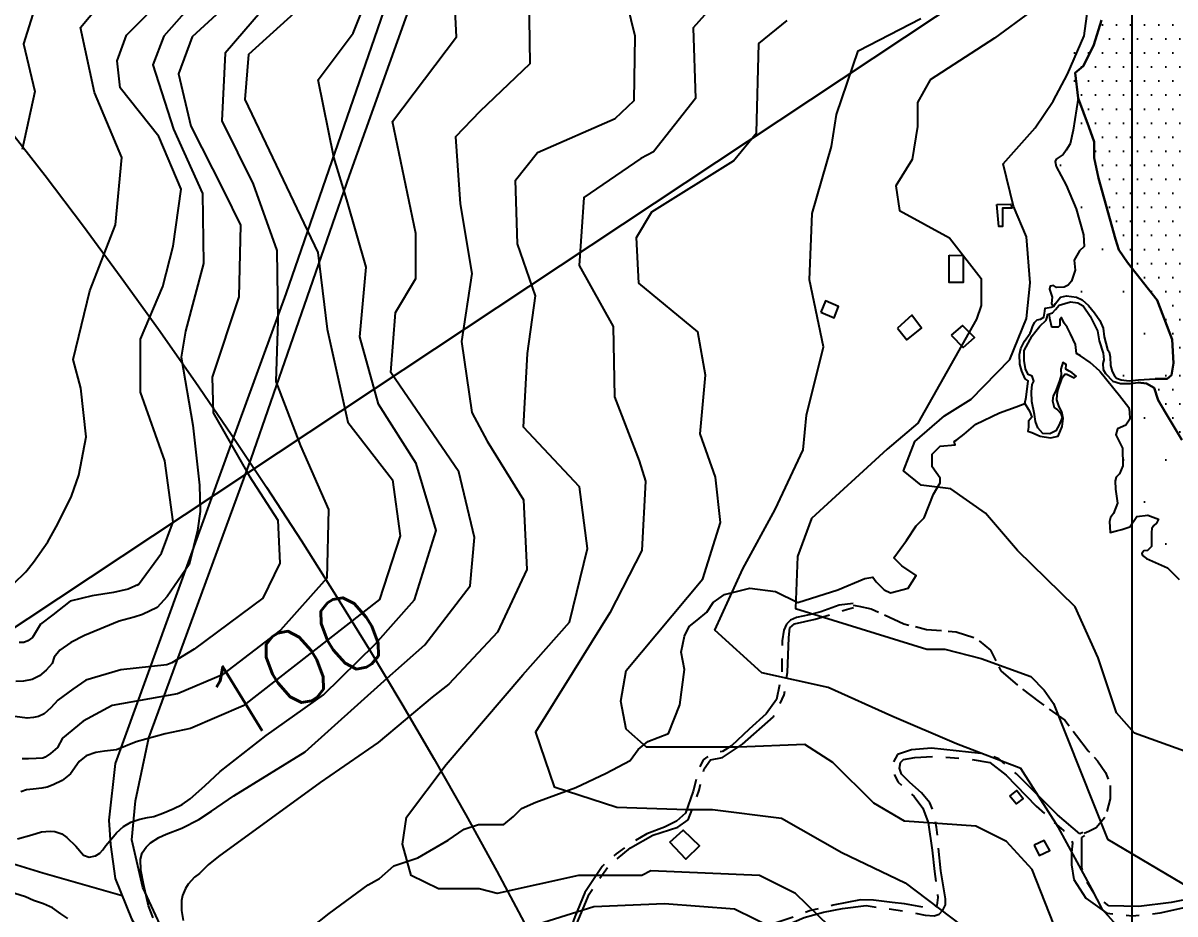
# Model space of a CAD drawing. Header units: millimetres. Extents: x 548366 to 1117317, y 7446967 to 14899125.
# Drawn here: x 556733 to 557384, y 7456818 to 7457322 of the extents above; entities that cross this region are included whole.
import ezdxf
from ezdxf.enums import TextEntityAlignment as Align

# ---------------------------------------------------------------- set-up
doc = ezdxf.new("R2010")
doc.units = ezdxf.units.MM
doc.header["$MEASUREMENT"] = 0
doc.linetypes.add('CAMINHO', pattern=[3.75, 3, -0.75])
doc.linetypes.add('ESTR-TERRA', pattern=[1, 0.7, -0.1, 0.1, -0.1])
for name, color, linetype in [('AUTO_ESTRADA', 224, 'Continuous'), ('CAMINHO', 1, 'CAMINHO'), ('CURVA_INTERMEDIÁRIA', 32, 'Continuous'), ('CURVA_MESTRA', 36, 'Continuous'), ('EDIFICAÇÃO', 7, 'Continuous'), ('HACHURA_OCEANO', 131, 'Continuous'), ('MALHA_TM', 8, 'Continuous'), ('OCEANO', 5, 'Continuous'), ('PRAIA', 7, 'Continuous'), ('RADIAIS', 222, 'Continuous'), ('RIO_PERMANENTE', 4, 'Continuous'), ('RUA_S_PAV', 2, 'ESTR-TERRA'), ('TXT_CURVA_MESTRA', 7, 'Continuous')]:
    doc.layers.add(name, color=color, linetype=linetype)
doc.styles.add('ROMANS', font='romans.shx')
pattern_1 = [(0, (0, 0), (11.90625, 23.8125), [0, -23.8125])]
pattern_2 = [(0, (0, 0), (3.96875, 7.9375), [0, -7.9375])]

msp = doc.modelspace()

# ---------------------------------------------------------------- hatches: boundary and pattern name
at = {"layer": 'HACHURA_OCEANO', "ltscale": 0.5}
h = msp.add_hatch(dxfattribs=at)
h.set_pattern_fill('DOTS', color=256, scale=5, style=0)
h.set_pattern_definition(pattern_2)
h.paths.add_polyline_path([(557335.01, 7457312.61), (557326.54, 7457306.57), (557325.33, 7457305.36), (557325.33, 7457295.69), (557329.65, 7457279.53), (557335.71, 7457263.2), (557338.73, 7457254.74), (557338.73, 7457245.67), (557341.16, 7457234.18), (557350.84, 7457199.72), (557352.66, 7457193.67), (557357.5, 7457186.41), (557365, 7457177.05), (557365, 7457411.49), (557361.05, 7457407.54), (557357.41, 7457402.7), (557353.18, 7457401.49), (557350.75, 7457401.49), (557343.49, 7457394.24), (557341.07, 7457388.8), (557339.86, 7457382.15), (557340.46, 7457373.68), (557340.46, 7457370.66), (557341.67, 7457367.03), (557342.88, 7457362.8), (557344.09, 7457359.77), (557344.7, 7457342.24), (557346.52, 7457335.59), (557346.52, 7457328.94), (557342.88, 7457323.5)])
h = msp.add_hatch(dxfattribs=at)
h.set_pattern_fill('DOTS', color=256, scale=5, style=0)
h.set_pattern_definition(pattern_2)
h.paths.add_polyline_path([(557368.51, 7457415), (557365, 7457411.49), (557365, 7457177.05), (557374.45, 7457165.25), (557382.93, 7457142.88), (557383.53, 7457129.58), (557382.55, 7457122.82), (557379.98, 7457120.62), (557373.16, 7457120.67), (557365, 7457120.14), (557365, 7457118.52), (557368.4, 7457118.09), (557372.64, 7457115.67), (557374.95, 7457108.57), (557379.19, 7457101.31), (557388.27, 7457086.2), (557390.69, 7457077.13), (557392.5, 7457062.01), (557393.11, 7457044.48), (557393.71, 7457036.01), (557398.56, 7457021.5), (557402.8, 7457002.76), (557404.61, 7456993.69), (557413.09, 7456974.95), (557420.5, 7456958.28), (557436.84, 7456933.49), (557446.53, 7456921.4), (557451.98, 7456920.79), (557456.22, 7456921.4), (557462.88, 7456925.03), (557467.72, 7456929.26), (557476.19, 7456929.86), (557481.04, 7456928.05), (557481.04, 7456921.4), (557479.22, 7456917.17), (557474.98, 7456915.35), (557471.96, 7456915.35), (557471.78, 7456915), (557748.76, 7456915), (557755.06, 7456918.54), (557764.14, 7456924.59), (557767.77, 7456930.63), (557769.59, 7456935.47), (557778.06, 7456938.49), (557784.72, 7456943.93), (557792.59, 7456953), (557803.49, 7456959.05), (557809.54, 7456963.89), (557824.07, 7456969.93), (557833.15, 7456977.19), (557841.63, 7456982.63), (557848.71, 7456982.97), (557853.55, 7456983.58), (557857.79, 7456985.39), (557860.82, 7456988.42), (557863.24, 7456993.25), (557865, 7456993.55), (557865, 7457415)])
at = {"layer": 'PRAIA', "ltscale": 0.5}
h = msp.add_hatch(dxfattribs=at)
h.set_pattern_fill('DOTS', color=40, scale=15, style=0)
h.set_pattern_definition(pattern_1)
h.paths.add_polyline_path([(557332.7, 7457202.1), (557332.98, 7457195.63), (557330.45, 7457193.09), (557327.35, 7457187.75), (557327.91, 7457182.12), (557325.94, 7457175.93), (557323.97, 7457173.68), (557321.71, 7457172.56), (557317.49, 7457172.27), (557315.8, 7457173.4), (557313.83, 7457173.12), (557313.54, 7457171.43), (557314.95, 7457166.93), (557314.67, 7457163.27), (557315.3, 7457161.59), (557315.83, 7457161.79), (557316.93, 7457163.26), (557319.69, 7457166.92), (557322.99, 7457167.66), (557328.68, 7457166.92), (557331.98, 7457165.46), (557335.47, 7457162.16), (557338.96, 7457157.94), (557341.9, 7457153.73), (557343.73, 7457149.33), (557344.47, 7457144.38), (557346.2, 7457137.3), (557347.3, 7457136.01), (557347.85, 7457133.08), (557348.04, 7457128.31), (557348.96, 7457124.83), (557350.24, 7457122.45), (557351.34, 7457120.98), (557354.09, 7457120.07), (557358.5, 7457119.52), (557363.82, 7457120.07), (557365, 7457120.14), (557365, 7457177.05), (557357.5, 7457186.41), (557352.66, 7457193.67), (557350.84, 7457199.72), (557341.16, 7457234.18), (557338.73, 7457245.67), (557338.73, 7457254.74), (557335.71, 7457263.2), (557329.65, 7457279.53), (557326.79, 7457261.29), (557325.1, 7457253.69), (557322.84, 7457250.04), (557321.15, 7457247.5), (557317.21, 7457244.97), (557316.65, 7457243.57), (557317.21, 7457240.75), (557322.84, 7457230.34), (557328.48, 7457216.84)])
h.paths.add_polyline_path([(557374.45, 7457165.25), (557365, 7457177.05), (557365, 7457120.14), (557373.16, 7457120.67), (557379.98, 7457120.62), (557382.55, 7457122.82), (557383.53, 7457129.58), (557382.93, 7457142.88)])
h = msp.add_hatch(dxfattribs=at)
h.set_pattern_fill('DOTS', color=40, scale=15, style=0)
h.set_pattern_definition(pattern_1)
h.paths.add_polyline_path([(557365, 7457118.52), (557363.56, 7457118.7), (557359.26, 7457118.1), (557353.67, 7457118.1), (557349.35, 7457119.37), (557345.21, 7457123.68), (557343.85, 7457126.05), (557343.63, 7457129.36), (557344.22, 7457131.51), (557343.83, 7457135.22), (557341.48, 7457142.24), (557340.7, 7457147.9), (557336.4, 7457156.1), (557332.49, 7457161.95), (557329.56, 7457163.71), (557325.26, 7457164.3), (557319.01, 7457162.35), (557316.86, 7457160), (557315.1, 7457158.05), (557313.54, 7457157.47), (557313.24, 7457157.37), (557313.79, 7457154.03), (557314.72, 7457149.86), (557318.44, 7457149.86), (557319.36, 7457150.79), (557319.36, 7457154.03), (557320.29, 7457155.42), (557321.69, 7457152.18), (557323.54, 7457149.86), (557325.4, 7457146.15), (557328.18, 7457140.12), (557328.65, 7457135.02), (557330.97, 7457133.63), (557336.54, 7457129.92), (557342.02, 7457125.1), (557353, 7457111.32), (557358.35, 7457104.56), (557358.64, 7457102.03), (557358.92, 7457097.81), (557356.66, 7457094.44), (557351.88, 7457092.47), (557351.03, 7457089.09), (557354.69, 7457081.49), (557355.04, 7457071.48), (557353.07, 7457066.98), (557351.09, 7457065.01), (557350.53, 7457063.04), (557350.81, 7457058.26), (557351.94, 7457050.38), (557349.69, 7457044.47), (557348, 7457042.22), (557347.43, 7457039.97), (557347.71, 7457033.78), (557351.38, 7457034.63), (557354.47, 7457035.47), (557358.98, 7457036.88), (557362.93, 7457042.78), (557365, 7457043.07)])
h.paths.add_polyline_path([(557365, 7457043.07), (557369.12, 7457043.63), (557375.04, 7457041.38), (557373.91, 7457039.13), (557372.5, 7457037.72), (557371.38, 7457036.03), (557371.09, 7457033.78), (557371.09, 7457025.9), (557368.84, 7457023.65), (557366.87, 7457023.37), (557365.74, 7457021.97), (557366.02, 7457020.84), (557368.28, 7457019.15), (557380.15, 7457013.86), (557386.91, 7457007.11), (557390.29, 7456999.23), (557392.82, 7456990.23), (557395.36, 7456968.28), (557399.3, 7456959.28), (557406.63, 7456945.49), (557414.51, 7456935.93), (557424.41, 7456925.94), (557425.53, 7456922), (557425.81, 7456917.78), (557425.56, 7456915), (557450.92, 7456915), (557452.01, 7456916.09), (557451.98, 7456920.79), (557446.53, 7456921.4), (557436.84, 7456933.49), (557420.5, 7456958.28), (557413.09, 7456974.95), (557404.61, 7456993.69), (557402.8, 7457002.76), (557398.56, 7457021.5), (557393.71, 7457036.01), (557393.11, 7457044.48), (557392.5, 7457062.01), (557390.69, 7457077.13), (557388.27, 7457086.2), (557379.19, 7457101.31), (557374.95, 7457108.57), (557372.64, 7457115.67), (557368.4, 7457118.09), (557365, 7457118.52)])

# ---------------------------------------------------------------- linework, layer by layer
at = {"layer": 'AUTO_ESTRADA', "ltscale": 2.5, "flags": 128}
for points in [[(557065.61, 7456738.9), (557031.29, 7456744.1), (557010.3, 7456749.03), (556972.03, 7456753.96), (556927.58, 7456756.43), (556889.31, 7456760.12), (556863.39, 7456768.75), (556844.87, 7456779.85), (556825.12, 7456794.65), (556810.3, 7456811.91), (556800.42, 7456832.87), (556794.25, 7456860), (556796.37, 7456881.93), (556803.77, 7456917.69), (556861.8, 7457075.51), (556917.35, 7457235.8), (556981.67, 7457415.39)], [(556964.27, 7457408.77), (556881.41, 7457168.84), (556850.21, 7457083.61), (556784.86, 7456903.11), (556781.19, 7456871.03), (556782.11, 7456857.29), (556784.86, 7456838.04), (556794.04, 7456815.13), (556804.13, 7456797.72), (556817.89, 7456783.06), (556831.66, 7456772.06), (556850.01, 7456760.15), (556872.95, 7456750.99), (556900.47, 7456744.57), (556953.07, 7456740)]]:
    msp.add_lwpolyline(points, dxfattribs=at)
at = {"layer": 'CAMINHO', "ltscale": 5, "flags": 128}
msp.add_lwpolyline([(557202.3, 7456992.59), (557205.63, 7456992), (557212.57, 7456990.67), (557231.09, 7456982.09), (557243.85, 7456978.96), (557260.57, 7456977.61), (557271.86, 7456973.99), (557279.99, 7456967.22), (557285.87, 7456955.48), (557297.61, 7456945.55), (557307.55, 7456937.88), (557322.22, 7456927.55), (557328.78, 7456918.91), (557335.33, 7456910.27), (557340.7, 7456904.61), (557345.17, 7456898.06), (557347.85, 7456891.2), (557347.85, 7456883.16), (557345.17, 7456873.03), (557339.81, 7456866.78), (557335.63, 7456864.69), (557332.81, 7456863.26)], dxfattribs=at)
at = {"layer": 'CURVA_INTERMEDIÁRIA'}
for points, elevation in [([(556797.33, 7457003.87), (556798, 7457004.27), (556811.08, 7457022.14), (556817.53, 7457039.83), (556812.93, 7457074.24), (556799.15, 7457113.24), (556799.15, 7457143.06), (556811.78, 7457172.89), (556817.53, 7457195.83), (556822.12, 7457227.94), (556809.49, 7457257.76), (556787.66, 7457285.29), (556785.91, 7457300.51), (556791.11, 7457315.12), (556837.22, 7457361.67)], 140), ([(556729.5, 7456860.45), (556737.63, 7456862.8), (556743.01, 7456864.36), (556748, 7456864.76), (556750.64, 7456864.66), (556754.56, 7456863.39), (556757.49, 7456861.24), (556762.58, 7456856.35), (556766.89, 7456851.26), (556770.11, 7456850.04), (556773.73, 7456850.8), (556776.01, 7456852.32), (556777.72, 7456854.22), (556779.43, 7456856.69), (556782.81, 7456860.75), (556785.55, 7456863.79), (556789.47, 7456867.5), (556793.67, 7456869.95), (556798.76, 7456871.61), (556803.07, 7456872.59), (556806.59, 7456873.17), (556811.78, 7456875.03), (556817.65, 7456877.48), (556822.74, 7456879.82), (556827.26, 7456883.18), (556835.51, 7456890.52), (556844.21, 7456898.65), (556870.21, 7456918.84), (556902.7, 7456941.92), (556931.82, 7456970.59), (556954.09, 7456995.67), (556966.42, 7457034.96), (556955.08, 7457072.76), (556933.77, 7457106.44), (556923.19, 7457144.52), (556926.78, 7457183.86), (556915.83, 7457222.02), (556908.44, 7457246.11), (556899.65, 7457289.9), (556919.39, 7457316.2), (556935.18, 7457355.66)], 90), ([(556866.64, 7457349.44), (556828.38, 7457314.21), (556820.61, 7457293.32), (556827.63, 7457263.66), (556846.16, 7457227.24), (556855.73, 7457207.54), (556854.66, 7457167.1), (556839.71, 7457121.72), (556840.31, 7457101.42), (556860.64, 7457065.9), (556876.78, 7457040.83), (556877.97, 7457016.35), (556868.41, 7456996.64), (556829.55, 7456967.69), (556816.76, 7456960.01), (556814.02, 7456958.92), (556788.06, 7456955.99), (556768.2, 7456950.32), (556760.82, 7456945.22), (556752.31, 7456938.94), (556748.4, 7456934.64), (556744.68, 7456931.12), (556741.45, 7456929.65), (556738.61, 7456929.06), (556734.89, 7456928.77), (556728.04, 7456929.75)], 120), ([(556806.3, 7456815.78), (556803.69, 7456822.66), (556800.76, 7456835.08), (556799.3, 7456842.8), (556799.2, 7456849.05), (556800.14, 7456852.6), (556802.23, 7456855.84), (556804.84, 7456858.13), (556809.53, 7456861.26), (556813.7, 7456863.16), (556822.54, 7456866.55), (556832.04, 7456871.33), (556839.37, 7456876.15), (556851.88, 7456884.8), (556892.27, 7456909.77), (556937, 7456949.78), (556960.02, 7456970.25), (556985.61, 7457003.5), (556988.17, 7457030.99), (556979.21, 7457068.06), (556940.81, 7457124.31), (556943.37, 7457158.18), (556954.89, 7457177.36), (556954.89, 7457202.93), (556941.76, 7457266.23), (556977.93, 7457314.14), (556976.65, 7457340.35)], 80), ([(557220.55, 7456780.29), (557169.81, 7456829.54), (557149.34, 7456839.77), (557087.94, 7456842.33), (557082.82, 7456839.77), (557047.01, 7456839.77), (557000.96, 7456829.54), (556990.72, 7456832.1), (556967.7, 7456832.1), (556952.35, 7456839.77), (556947.28, 7456857.5), (556949.53, 7456872.7), (556972.07, 7456902.53), (557015.47, 7456953.19), (557041.89, 7456983.04), (557051.95, 7457024.73), (557047.44, 7457059.63), (557015.88, 7457093.4), (557018.13, 7457135.05), (557022.64, 7457167.7), (557012.49, 7457196.97), (557011.37, 7457232.99), (557023.77, 7457248.75), (557067.73, 7457267.89), (557078.43, 7457278.16), (557079, 7457314.46), (557072.23, 7457342.46)], 60), ([(556872.79, 7457335.18), (556846.95, 7457304.92), (556845.21, 7457266.68), (556862.78, 7457230.75), (556876.3, 7457193.38), (556876.85, 7457153.58), (556875.7, 7457119.23), (556889.72, 7457082.85), (556905.53, 7457046.72), (556904.6, 7457007.98), (556878.28, 7456978.45), (556846.12, 7456953.75), (556845.83, 7456953.53), (556820.13, 7456942.46), (556783.03, 7456935.95), (556766.68, 7456927.05), (556755.06, 7456917.38), (556752.23, 7456912.19), (556748.12, 7456908.77), (556745.08, 7456906.72), (556743.81, 7456906.03), (556739.99, 7456905.84), (556735.78, 7456905.74), (556732.09, 7456905.72)], 110), ([(557018.83, 7457337.36), (557019.5, 7457298.88), (556991.19, 7457271.9), (556977.41, 7457257.62), (556980.02, 7457219.71), (556986.58, 7457180.26), (556980.68, 7457141.76), (556986.55, 7457101.64), (556995.34, 7457085.45), (557015.77, 7457052.22), (557017.72, 7457012.78), (557001.07, 7456977.45), (556973.53, 7456947.88), (556964.12, 7456940.67), (556933.61, 7456914.94), (556900.68, 7456892.34), (556843.18, 7456850.52), (556837.43, 7456845.72), (556832.42, 7456840.81), (556829.71, 7456838.73), (556826.16, 7456834.87), (556824.59, 7456832.36), (556822.82, 7456828.5), (556822.4, 7456825.58), (556822.4, 7456819.84), (556823.25, 7456814.36)], 70), ([(556826.56, 7457330.83), (556812.28, 7457314.55), (556806.09, 7457298.4), (556817.79, 7457261.86), (556834.25, 7457225.58), (556834.79, 7457185.86), (556824.52, 7457147.58), (556822.18, 7457132.92), (556828.76, 7457094.46), (556832.51, 7457060.63), (556832.83, 7457045.6), (556831.36, 7457034.96), (556826.6, 7457015.57), (556814.29, 7456997.48), (556808.49, 7456991.33), (556800.25, 7456987.42), (556795.61, 7456985.87), (556787.1, 7456983.56), (556767.38, 7456975.44), (556759.64, 7456971.58), (556753.45, 7456967.25), (556750.18, 7456963.3), (556749.1, 7456959.68), (556745.68, 7456955.87), (556741.96, 7456952.74), (556737.85, 7456950.59), (556732.95, 7456949.61), (556728.66, 7456949.5)], 130), ([(556739.22, 7457330.01), (556732.9, 7457310.24), (556739.3, 7457283.22), (556732.18, 7457250.5)], 160), ([(557401.57, 7456767.3), (557370.03, 7456790.79), (557343.48, 7456820.47), (557337.32, 7456832.11), (557318.62, 7456866.9), (557297.24, 7456900.19), (557260.84, 7456914.22), (557224.22, 7456929.89), (557188.26, 7456946.05), (557150.74, 7456954.4), (557124, 7456978.5), (557140.01, 7457013.13), (557158.16, 7457046.72), (557174.07, 7457080.58), (557176.05, 7457100.12), (557185.52, 7457138.78), (557177.61, 7457176.65), (557179.19, 7457214.27), (557190.02, 7457252.06), (557192.88, 7457270.27), (557205.18, 7457306.28), (557240.6, 7457324.47)], 30), ([(557302.84, 7457328.41), (557282.37, 7457313.49), (557245.84, 7457289.88), (557238.67, 7457277.01), (557238.67, 7457263.41), (557235.81, 7457244.82), (557226.5, 7457229.79), (557228.65, 7457215.84), (557256.79, 7457200.49), (557274.7, 7457177.47), (557274.7, 7457162.12), (557272.14, 7457154.44), (557238.88, 7457095.6), (557221.68, 7457080.96), (557178.7, 7457041.62), (557170.83, 7457020.16), (557169.81, 7456990.71), (557244, 7456967.69), (557254.23, 7456967.69), (557274.7, 7456962.57), (557302.84, 7456952.34), (557310.51, 7456944.66), (557315.63, 7456936.99), (557346.33, 7456860.24), (557402.61, 7456826.98)], 20), ([(557389.83, 7456910.1), (557361.54, 7456920.24), (557351.39, 7456931.83), (557341.02, 7456962.81), (557327.97, 7456991.78), (557295.32, 7457023.66), (557277.19, 7457044.67), (557257.6, 7457058.43), (557240.92, 7457060.6), (557230.76, 7457068.57), (557237.29, 7457085.23), (557253.97, 7457099.72), (557269.21, 7457109.14), (557290.97, 7457131.6), (557300.4, 7457154.78), (557302.58, 7457175.06), (557300.35, 7457201.01), (557293.1, 7457218.4), (557287.3, 7457242.3), (557305.43, 7457262.59), (557315.59, 7457277.8), (557323.57, 7457293.01), (557333, 7457314.74), (557335.17, 7457329.96)], 10), ([(557331.06, 7456773.83), (557303.61, 7456843.11), (557289.16, 7456858.98), (557271.82, 7456867.64), (557231.36, 7456870.53), (557214.02, 7456880.63), (557190.9, 7456903.73), (557175.01, 7456913.83), (557137.44, 7456912.39), (557085.42, 7456912.39), (557073.86, 7456922.49), (557070.97, 7456938.36), (557073.86, 7456955.68), (557117.21, 7457007.64), (557127.33, 7457039.4), (557124.51, 7457065.05), (557115.84, 7457089.59), (557118.73, 7457122.78), (557114.4, 7457147.32), (557081.16, 7457174.74), (557079.72, 7457200.72), (557088.39, 7457215.16), (557134.63, 7457244.02), (557147.63, 7457259.9), (557149.07, 7457310.41), (557164.97, 7457323.4)], 40), ([(556798, 7457004.27), (556792.05, 7457001.73), (556783.85, 7456999.8), (556771.78, 7456997.87), (556759.24, 7456994.98), (556749.58, 7456987.27), (556742.59, 7456981.92), (556737.99, 7456974.39), (556735.35, 7456972.43), (556733.1, 7456971.45), (556730.46, 7456971.45)], 140), ([(556757.99, 7456815.4), (556753.97, 7456818.14), (556749.28, 7456821.37), (556744.28, 7456823.71), (556738.51, 7456825.67), (556734.07, 7456827.67), (556727.91, 7456829.62)], 90), ([(557017.72, 7456810.41), (557055.7, 7456822.29), (557095.66, 7456823.88), (557135.24, 7456820.94), (557169.76, 7456803.85)], 70)]:
    msp.add_lwpolyline(points, dxfattribs=dict(at, elevation=elevation))
at = {"layer": 'CURVA_MESTRA'}
for points, elevation in [([(556727.16, 7457004.79), (556734.3, 7457011.44), (556738.61, 7457016.91), (556746.68, 7457028.41), (556752.33, 7457038.7), (556759.98, 7457054.28), (556764.18, 7457066.16), (556768.38, 7457087.83), (556765.26, 7457115.4), (556760.95, 7457131.57), (556770.53, 7457170.5), (556784.95, 7457207.8), (556788.49, 7457245.92), (556773.02, 7457282.6), (556765.23, 7457319.36), (556790.63, 7457350.05)], 150), ([(556909.99, 7457349.5), (556860.3, 7457304.08), (556858.19, 7457278.73), (556899.42, 7457192.11), (556904.71, 7457148.8), (556916.39, 7457096.25), (556941.76, 7457063.5), (556945.99, 7457031.81), (556934.36, 7456995.9), (556857.19, 7456935.69), (556827.35, 7456922.84), (556813.14, 7456919.85), (556796.68, 7456915.36), (556785.46, 7456910.88), (556778.72, 7456910.13), (556773.75, 7456909.3), (556768.33, 7456907.5), (556764.36, 7456904.15), (556759.57, 7456897.21), (556754.87, 7456893.39), (556749.68, 7456890.95), (556746.36, 7456889.68), (556743.32, 7456889.09), (556738.33, 7456888.51), (556734.61, 7456888.11), (556731.38, 7456887.04)], 100), ([(557135.7, 7457346.29), (557111.87, 7457319.2), (557113.2, 7457279.28), (557089.32, 7457249.06), (557082.19, 7457245.41), (557049.89, 7457223.32), (557047.33, 7457184.79), (557066.52, 7457150.36), (557067.4, 7457110.44), (557081.25, 7457074.37), (557084.84, 7457062.8), (557082.77, 7457023.5), (557064.67, 7456988.33), (557043.62, 7456954.39), (557022.7, 7456920.79), (557033.27, 7456889.8), (557068.7, 7456878.46), (557108.32, 7456876.98), (557122.73, 7456877), (557161.89, 7456872.24), (557195.95, 7456852.7), (557231.84, 7456835.5), (557263.6, 7456811.5)], 50)]:
    msp.add_lwpolyline(points, dxfattribs=dict(at, elevation=elevation))
at = {"layer": 'EDIFICAÇÃO'}
for points in [[(557283.59, 7457219.24), (557291.56, 7457219.54), (557292.15, 7457217.18), (557286.84, 7457217.18), (557286.84, 7457206.86), (557284.77, 7457206.86)], [(557256.7, 7457190.69), (557264.64, 7457190.4), (557264.64, 7457175.12), (557256.7, 7457175.12)], [(557184.02, 7457158.37), (557191.67, 7457155.13), (557194.02, 7457161.6), (557186.67, 7457164.83)], [(557227.47, 7457149.39), (557232.78, 7457142.77), (557240.96, 7457149.39), (557235.5, 7457156.62)], [(557257.77, 7457145.42), (557264.63, 7457138.35), (557271.04, 7457144.09), (557264.18, 7457150.94)]]:
    msp.add_lwpolyline(points, close=True, dxfattribs=at)
at = {"layer": 'EDIFICAÇÃO', "ltscale": 4}
for points in [[(557291.06, 7456884.67), (557295.01, 7456887.74), (557298.51, 7456883.36), (557294.57, 7456880.29), (557291.06, 7456884.67)], [(557291.06, 7456884.67), (557295.01, 7456887.74), (557298.51, 7456883.36), (557294.57, 7456880.29), (557291.06, 7456884.67)], [(557304.85, 7456856.97), (557307.57, 7456850.99), (557313.55, 7456853.89), (557310.47, 7456859.5), (557304.85, 7456856.97)], [(557304.85, 7456856.97), (557307.57, 7456850.99), (557313.55, 7456853.89), (557310.47, 7456859.5), (557304.85, 7456856.97)]]:
    msp.add_lwpolyline(points, dxfattribs=at)
at = {"layer": 'EDIFICAÇÃO', "ltscale": 0.5}
msp.add_lwpolyline([(557098.61, 7456858.59), (557106.19, 7456865.4), (557115.47, 7456856.51), (557107.7, 7456848.94)], close=True, dxfattribs=at)
at = {"layer": 'MALHA_TM'}
msp.add_lwpolyline([(557360, 7460415), (557360, 7450410)], dxfattribs=at)
at = {"layer": 'OCEANO', "ltscale": 2.5}
for points in [[(557342.88, 7457323.5), (557338.47, 7457309.59), (557335.69, 7457303.81), (557332.47, 7457297.6), (557327.98, 7457293.75), (557329.65, 7457279.53), (557335.71, 7457263.2), (557338.73, 7457254.74), (557338.73, 7457245.67), (557341.16, 7457234.18), (557350.84, 7457199.72), (557352.66, 7457193.67), (557357.5, 7457186.41), (557374.45, 7457165.25), (557382.93, 7457142.88), (557383.53, 7457129.58), (557382.55, 7457122.82), (557379.98, 7457120.62), (557373.16, 7457120.67)], [(557388.27, 7457086.2), (557379.19, 7457101.31), (557374.95, 7457108.57), (557372.64, 7457115.67), (557368.4, 7457118.09), (557363.56, 7457118.7)]]:
    msp.add_lwpolyline(points, dxfattribs=at)
at = {"layer": 'PRAIA'}
for points in [[(557329.65, 7457279.53), (557326.79, 7457261.29), (557325.1, 7457253.69), (557322.84, 7457250.04), (557321.15, 7457247.5), (557317.21, 7457244.97), (557316.65, 7457243.57), (557317.21, 7457240.75), (557322.84, 7457230.34), (557328.48, 7457216.84), (557332.7, 7457202.1), (557332.98, 7457195.63), (557330.45, 7457193.09), (557327.35, 7457187.75), (557327.91, 7457182.12), (557325.94, 7457175.93), (557323.97, 7457173.68), (557321.71, 7457172.56), (557317.49, 7457172.27), (557315.8, 7457173.4), (557313.83, 7457173.12), (557313.54, 7457171.43), (557314.95, 7457166.93), (557314.67, 7457163.27), (557315.3, 7457161.59)], [(557342.02, 7457125.1), (557336.54, 7457129.92), (557330.97, 7457133.63), (557328.65, 7457135.02), (557328.18, 7457140.12), (557325.4, 7457146.15), (557323.54, 7457149.86), (557321.69, 7457152.18), (557320.29, 7457155.42), (557319.36, 7457154.03), (557319.36, 7457150.79), (557318.44, 7457149.86), (557314.72, 7457149.86), (557313.79, 7457154.03), (557313.24, 7457157.37)], [(557342.02, 7457125.1), (557353, 7457111.32), (557358.35, 7457104.56), (557358.64, 7457102.03), (557358.92, 7457097.81), (557356.66, 7457094.44), (557351.88, 7457092.47), (557351.03, 7457089.09), (557354.69, 7457081.49), (557355.04, 7457071.48), (557353.07, 7457066.98), (557351.09, 7457065.01), (557350.53, 7457063.04), (557350.81, 7457058.26), (557351.94, 7457050.38), (557349.69, 7457044.47), (557348, 7457042.22), (557347.43, 7457039.97), (557347.71, 7457033.78), (557351.38, 7457034.63), (557354.47, 7457035.47), (557358.98, 7457036.88), (557362.93, 7457042.78), (557369.12, 7457043.63), (557375.04, 7457041.38), (557373.91, 7457039.13), (557372.5, 7457037.72), (557371.38, 7457036.03), (557371.09, 7457033.78), (557371.09, 7457025.9), (557368.84, 7457023.65), (557366.87, 7457023.37), (557365.74, 7457021.97), (557366.02, 7457020.84), (557368.28, 7457019.15), (557380.15, 7457013.86), (557386.91, 7457007.11)]]:
    msp.add_lwpolyline(points, dxfattribs=at)
at = {"layer": 'RADIAIS', "linetype": 'Continuous', "ltscale": 2.5}
msp.add_lwpolyline([(558529.59, 7458174.53), (550197.86, 7452650.98)], dxfattribs=at)
for radius in [4998.2, 3998.56, 2998.91]:
    msp.add_circle((554363.71, 7455412.75), radius, dxfattribs=at)
msp.add_point((556863.23, 7457069.82), dxfattribs=at)
at = {"layer": 'RIO_PERMANENTE', "ltscale": 10}
msp.add_lwpolyline([(556885.81, 7456802.44), (556905.92, 7456818.3), (556927.95, 7456834.36), (556934.28, 7456837.97), (556942.41, 7456845.19), (556955.97, 7456849.71), (556973.14, 7456859.64), (556982.18, 7456865.95), (556990.31, 7456868.66), (557004.77, 7456868.66), (557010.2, 7456873.18), (557014.72, 7456877.69), (557022.85, 7456881.3), (557045.44, 7456889.42), (557062.61, 7456897.55), (557076.17, 7456904.77), (557080.69, 7456911.09), (557086.11, 7456915.6), (557097.86, 7456920.11), (557104.19, 7456936.36), (557106.9, 7456956.22), (557105.09, 7456966.15), (557106.9, 7456975.17), (557109.61, 7456980.59), (557114.13, 7456984.2), (557119.55, 7456988.71), (557123.17, 7456994.13), (557129.49, 7456998.64), (557143.95, 7457002.25), (557158.41, 7457000.45), (557171.07, 7456994.13), (557193.66, 7457001.35), (557209.02, 7457007.67), (557213.54, 7457008.57), (557215.35, 7457005.86), (557219.87, 7457001.35), (557223.48, 7456999.54), (557233.43, 7457002.25), (557237.94, 7457009.47), (557229.81, 7457014.89), (557225.29, 7457019.4), (557232.52, 7457029.33), (557237.94, 7457037.45), (557242.46, 7457041.97), (557247.89, 7457055.51), (557251.5, 7457061.82), (557251.5, 7457064.53), (557246.98, 7457070.85), (557246.98, 7457078.07), (557251.5, 7457082.58), (557260.06, 7457083.35), (557259.6, 7457085.22), (557260.99, 7457086.15), (557265.19, 7457089.4), (557271.71, 7457094.99), (557285.22, 7457101.5), (557294.54, 7457104.76), (557299.5, 7457106.67), (557300.23, 7457110.34), (557301.33, 7457119.63), (557299.68, 7457120.73), (557297.84, 7457124.94), (557296.74, 7457128.98), (557296.56, 7457134.48), (557297.29, 7457137.78), (557299.31, 7457141.99), (557302.43, 7457146.58), (557303.17, 7457147.86), (557303.9, 7457150.06), (557305, 7457152.63), (557306.47, 7457154.09), (557308.31, 7457154.46), (557310.33, 7457155.56), (557310.88, 7457159.04), (557311.06, 7457160.69), (557314.36, 7457161.24), (557315.83, 7457161.79), (557316.93, 7457163.26), (557319.69, 7457166.92), (557322.99, 7457167.66), (557328.68, 7457166.92), (557331.98, 7457165.46), (557335.47, 7457162.16), (557338.96, 7457157.94), (557341.9, 7457153.73), (557343.73, 7457149.33), (557344.47, 7457144.38), (557346.2, 7457137.3), (557347.3, 7457136.01), (557347.85, 7457133.08), (557348.04, 7457128.31), (557348.96, 7457124.83), (557350.24, 7457122.45), (557351.34, 7457120.98), (557354.09, 7457120.07), (557358.5, 7457119.52), (557363.82, 7457120.07), (557373.16, 7457120.67), (557379.98, 7457120.62), (557382.55, 7457122.82), (557383.53, 7457129.58), (557382.93, 7457142.88), (557374.45, 7457165.25), (557357.5, 7457186.41), (557352.66, 7457193.67), (557350.84, 7457199.72), (557341.16, 7457234.18), (557338.73, 7457245.67), (557338.73, 7457254.74), (557335.71, 7457263.2), (557329.65, 7457279.53), (557327.98, 7457293.75), (557332.47, 7457297.6), (557335.69, 7457303.81), (557338.47, 7457309.59), (557342.88, 7457323.5)], dxfattribs=at)
at = {"layer": 'RIO_PERMANENTE'}
msp.add_lwpolyline([(557299.5, 7457106.67), (557301.53, 7457103.36), (557302.39, 7457101.93), (557303.53, 7457099.08), (557301.53, 7457096.8), (557301.53, 7457093.38), (557301.25, 7457091.1), (557303.53, 7457090.25), (557308.09, 7457088.25), (557314.08, 7457087.4), (557318.36, 7457088.25), (557320.65, 7457093.67), (557321.22, 7457098.23), (557320.36, 7457101.93), (557318.93, 7457104.78), (557317.51, 7457108.77), (557317.79, 7457111.62), (557318.08, 7457114.18), (557320.65, 7457121.31), (557322.07, 7457123.3), (557323.21, 7457123.3), (557325.21, 7457122.45), (557327.49, 7457121.31), (557328.63, 7457122.16), (557326.35, 7457124.16), (557324.64, 7457125.01), (557322.64, 7457126.15), (557322.93, 7457128.72), (557320.93, 7457129.86), (557319.79, 7457126.15), (557320.08, 7457122.73), (557318.93, 7457119.03), (557316.94, 7457113.61), (557315.51, 7457111.05), (557315.23, 7457108.2), (557316.07, 7457104.47), (557318.03, 7457103.11), (557319.79, 7457101.15), (557320.57, 7457098.81), (557319, 7457094.71), (557317.05, 7457091.2), (557313.73, 7457089.64), (557309.62, 7457089.83), (557306.89, 7457092.96), (557305.52, 7457096.47), (557304.94, 7457100.48), (557303.38, 7457107.89), (557303.18, 7457113.36), (557303.57, 7457117.46), (557304.55, 7457119.41), (557303.57, 7457122.14), (557301.42, 7457123.12), (557299.86, 7457126.43), (557299.08, 7457131.12), (557299.08, 7457136.78), (557303.57, 7457144.97), (557305.72, 7457147.71), (557308.07, 7457150.44), (557311.59, 7457153.95), (557312.17, 7457155.51), (557312.37, 7457157.08), (557313.54, 7457157.47), (557315.1, 7457158.05), (557316.86, 7457160), (557319.01, 7457162.35), (557325.26, 7457164.3), (557329.56, 7457163.71), (557332.49, 7457161.95), (557336.4, 7457156.1), (557340.7, 7457147.9), (557341.48, 7457142.24), (557343.83, 7457135.22), (557344.22, 7457131.51), (557343.63, 7457129.36), (557343.85, 7457126.05), (557345.21, 7457123.68), (557349.35, 7457119.37), (557353.67, 7457118.1), (557359.26, 7457118.1), (557363.56, 7457118.7), (557368.4, 7457118.09), (557372.64, 7457115.67), (557374.95, 7457108.57), (557379.19, 7457101.31), (557388.27, 7457086.2)], dxfattribs=at)
at = {"layer": 'RIO_PERMANENTE', "ltscale": 10, "flags": 128}
msp.add_lwpolyline([(556788.83, 7456828.14), (556743.8, 7456841.11), (556726.67, 7456846.32)], dxfattribs=at)
at = {"layer": 'RUA_S_PAV', "ltscale": 75, "flags": 128}
for points in [[(557202.38, 7456993.63), (557194.37, 7456992.67), (557184.13, 7456988.83), (557177.43, 7456987.19), (557170.39, 7456985.76), (557166.92, 7456984.09), (557164.65, 7456981.94), (557163.1, 7456978.6), (557162.14, 7456972.39), (557162.05, 7456954.91), (557159.01, 7456939.22), (557153.18, 7456931.12), (557143.56, 7456922.52), (557133.43, 7456913.15), (557128.46, 7456909.93), (557124.16, 7456908.91), (557120.87, 7456907.65), (557117.57, 7456905.12), (557115.55, 7456901.07), (557111.75, 7456887.4), (557107.44, 7456875), (557102.38, 7456870.44), (557095.54, 7456867.15), (557085.66, 7456863.36), (557076.8, 7456858.04), (557068.19, 7456851.97), (557060.34, 7456844.88), (557050.46, 7456830.2), (557044.88, 7456816.37), (557041.59, 7456807.51), (557039.82, 7456800.17), (557039.06, 7456791.57), (557040.07, 7456783.72), (557041.09, 7456778.41), (557043.87, 7456775.12), (557050.46, 7456773.09), (557057.29, 7456767.78), (557061.85, 7456762.46), (557064.64, 7456758.16), (557066.16, 7456753.1), (557065.61, 7456738.9)], [(557332.38, 7456864), (557330.54, 7456863.38), (557317.95, 7456874.06), (557294.69, 7456897.3), (557284.85, 7456905.8), (557277.69, 7456908.48), (557246.63, 7456911.71), (557235.45, 7456910.81), (557227.39, 7456908.13), (557225.16, 7456904.11), (557224.71, 7456898.29), (557227.84, 7456892.48), (557236.79, 7456884.44), (557241.71, 7456877.73), (557244.84, 7456869.68), (557247.08, 7456854.04), (557248.42, 7456841.97), (557250.21, 7456827.21), (557249.76, 7456822.74), (557248.78, 7456821.7), (557246.62, 7456820.87), (557231.5, 7456823.69), (557224.36, 7456824.52), (557213.9, 7456825.85), (557206.59, 7456826.01), (557191, 7456822.94), (557177.72, 7456819.78), (557167.29, 7456815.83), (557157.1, 7456812.32), (557149.74, 7456807.13), (557144.33, 7456800.64), (557140, 7456792.42), (557134.59, 7456784.64), (557125.28, 7456777.07), (557113.13, 7456768.61), (557107.94, 7456766.23), (557101.66, 7456765.15), (557094.3, 7456765.15), (557076.55, 7456767.96), (557048.42, 7456776.18), (557044.27, 7456779.06), (557042.46, 7456782.67), (557042.01, 7456792.15), (557043.82, 7456807.05), (557052.94, 7456829.23), (557063.78, 7456845.03), (557076.43, 7456855.42), (557089.08, 7456862.64), (557103.09, 7456867.16), (557108.96, 7456871.22), (557115.28, 7456887.92), (557118, 7456900.11), (557121.61, 7456905.08), (557128.39, 7456906.44), (557139.68, 7456914.11), (557157.3, 7456929.46), (557163.32, 7456941.91), (557165.13, 7456954.55), (557166.03, 7456974.41), (557166.49, 7456979.83), (557169.2, 7456982.09), (557180.94, 7456984.8), (557197.21, 7456989.76), (557202.57, 7456991.3)], [(557456.71, 7456616.9), (557432, 7456613.41), (557415.04, 7456615.68), (557394.77, 7456622.73), (557354.58, 7456641.04), (557301.99, 7456668.35), (557248.51, 7456697.71), (557239.99, 7456707.4), (557234.41, 7456714.44), (557222.37, 7456721.49), (557215.02, 7456727.36), (557206.79, 7456735.58), (557202.39, 7456737.64), (557190.14, 7456743.38), (557179.57, 7456748.96), (557165.17, 7456753.95), (557149.89, 7456758.65), (557136.67, 7456760.7), (557124.63, 7456761.58), (557118.75, 7456762.76), (557116.99, 7456764.52), (557117.28, 7456766.87), (557121.39, 7456770.39), (557134.03, 7456777.73), (557140.49, 7456784.19), (557145.19, 7456791.53), (557147.54, 7456798.87), (557151.66, 7456804.16), (557158.71, 7456809.15), (557174.67, 7456816.03), (557185.54, 7456818.96), (557196.41, 7456821.02), (557209.63, 7456822.78), (557217.27, 7456821.61), (557232.25, 7456819.55), (557243.12, 7456817.2), (557248.12, 7456816.91), (557251.06, 7456817.79), (557253.11, 7456820.14), (557254.58, 7456823.07), (557254.58, 7456826.6), (557251.94, 7456842.45), (557249.59, 7456867.12), (557248.12, 7456875.04), (557245.77, 7456880.92), (557241.07, 7456886.5), (557234.38, 7456892.36), (557229.68, 7456897.13), (557228.5, 7456900.36), (557229.09, 7456903.59), (557230.85, 7456905.35), (557237.31, 7456906.52), (557247.6, 7456907.11), (557266.4, 7456905.94), (557279.62, 7456903.59), (557289.02, 7456896.54), (557305.86, 7456878.92), (557321.43, 7456865.12), (557325.54, 7456861.89), (557326.42, 7456858.07), (557325.83, 7456852.79), (557325.83, 7456845.74), (557327.3, 7456837.52), (557334.06, 7456826.95), (557345.81, 7456818.44), (557360.44, 7456816.84), (557376.1, 7456818.62), (557392.2, 7456822.2), (557397.57, 7456823.54)], [(557395.78, 7456827.12), (557382.36, 7456824.44), (557364.02, 7456822.2), (557347.02, 7456822.65), (557339.42, 7456828.46), (557334.5, 7456836.51), (557331.81, 7456844.11), (557331.81, 7456852.6), (557331.77, 7456861.17), (557333.49, 7456862.28)]]:
    msp.add_lwpolyline(points, dxfattribs=at)

# ---------------------------------------------------------------- texts
at = {"layer": 'TXT_CURVA_MESTRA', "ltscale": 4, "style": 'ROMANS'}
msp.add_text('100', height=42.5, rotation=31.38358, dxfattribs=at).set_placement((556886.36, 7456957.72, 100), align=Align.MIDDLE)

doc.saveas('drawing.dxf')
